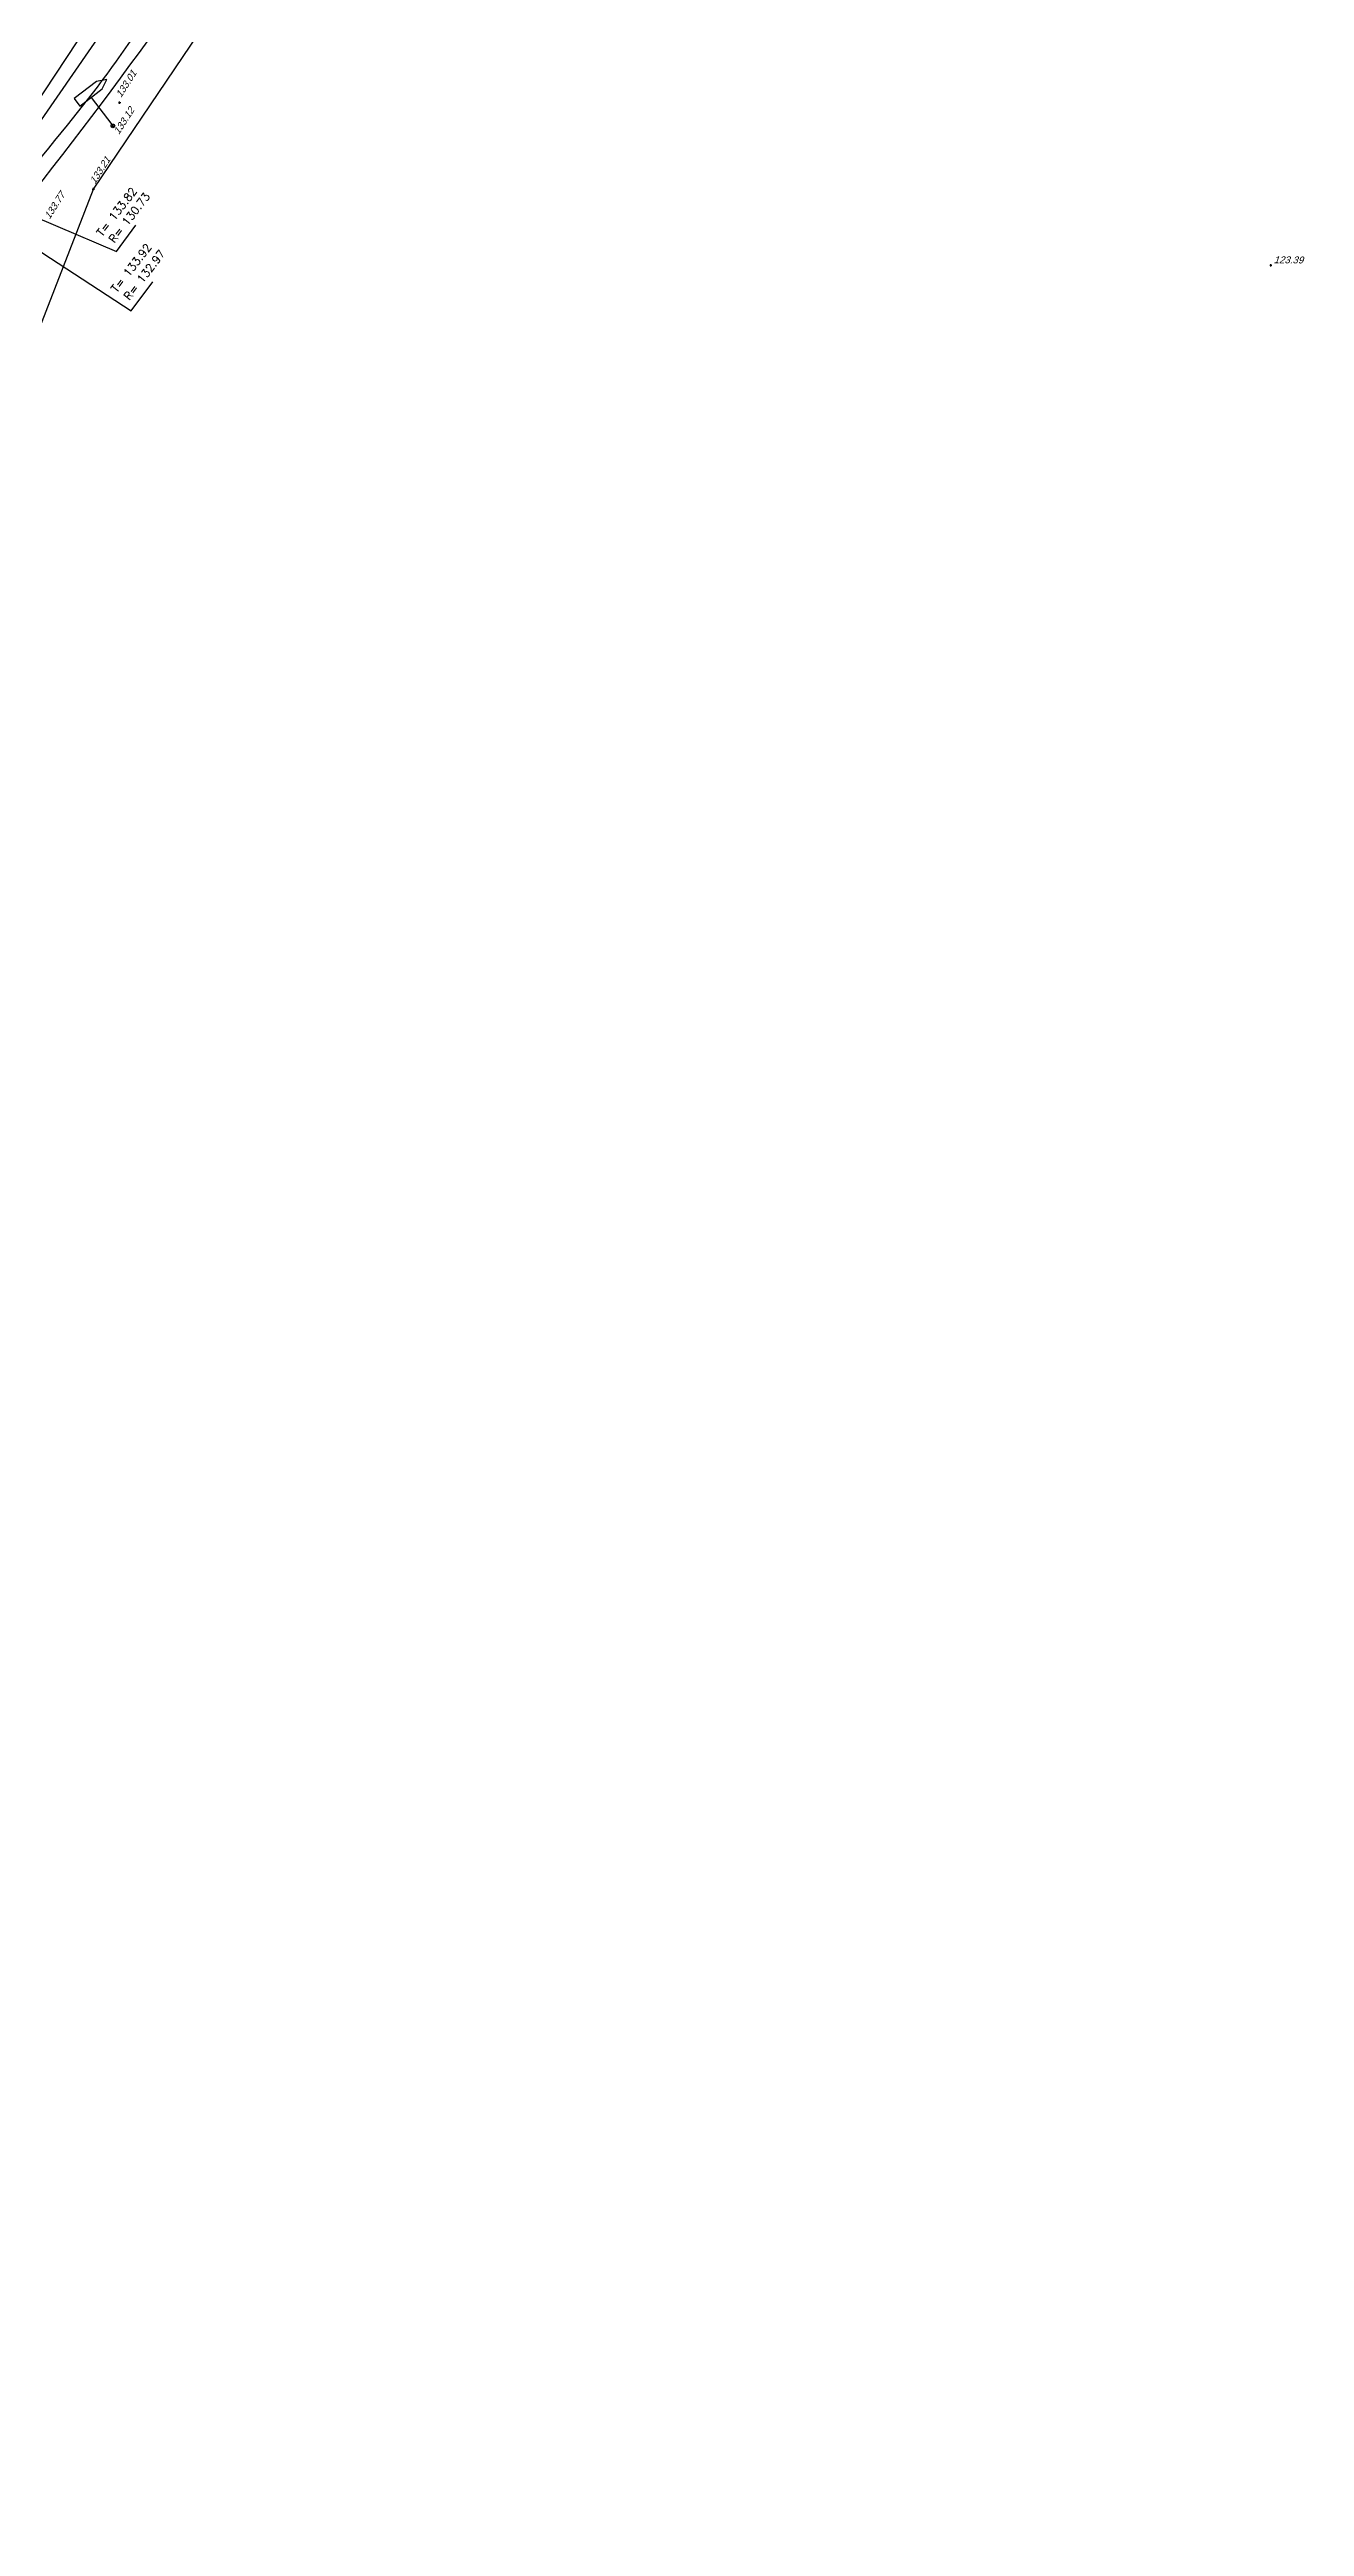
# Model space of a CAD drawing. Header units: metres. Extents: x 1633075 to 1634601, y 8175308 to 8177203.
# Drawn here: x 1633533.4 to 1633642.1, y 8175447.1 to 8175661.5 of the extents above; entities that cross this region are included whole.
import ezdxf

# ---------------------------------------------------------------- set-up
doc = ezdxf.new("R2010")
doc.units = ezdxf.units.M
doc.header["$LTSCALE"] = 2
doc.header["$PDMODE"] = 2
doc.header["$PDSIZE"] = 0.1
doc.linetypes.add('CACHE2', pattern=[4.7625, 3.175, -1.5875])
doc.linetypes.add('CONTINU', pattern=[0])
for name, color, linetype in [('C15785 - BORDURES', 7, 'CONTINU'), ('C15785 - CLOTURES', 3, 'Continuous'), ('C15785 - DBA', 252, 'Continuous'), ('C15785 - EP', 4, 'Continuous'), ('C15785 - EU', 6, 'Continuous'), ('C15785 - MOBILIER', 252, 'Continuous'), ('C15785 - POINT 2D', 7, 'Continuous'), ('C15785 - RECO-GÉN', 5, 'Continuous'), ('C15785 - Z', 7, 'Continuous')]:
    doc.layers.add(name, color=color, linetype=linetype)
doc.styles.add('SIMPLEX', font='simplex_.ttf', dxfattribs={"height": 0.6})
doc.styles.get("Standard").update_dxf_attribs({"font": 'arial.ttf'})

msp = doc.modelspace()

# ---------------------------------------------------------------- linework, layer by layer
at = {"layer": 'C15785 - BORDURES'}
for points in [[(1633479.52, 8175592.21, -0.027798), (1633503.68, 8175638.97, -0.034852), (1633516.47, 8175659.03, 0.028629), (1633534.94, 8175688.34, 0.028629)], [(1633479.84, 8175592.07, -0.027801), (1633503.98, 8175638.8, -0.034865), (1633516.75, 8175658.83, 0.028631), (1633535.25, 8175688.17, 0.028631)]]:
    msp.add_lwpolyline(points, format="xyb", dxfattribs=at)
for centre, radius, start, end in [((1633266.09, 8175837.81), 309.3, 324.4988, 330.9111), ((1633272.63, 8175855.81), 331.66, 321.2098, 328.8493)]:
    msp.add_arc(centre, radius, start, end, dxfattribs=at)
at = {"layer": 'C15785 - CLOTURES'}
msp.add_lwpolyline([(1633382.01, 8175447.08), (1633395.82, 8175461.69), (1633413.95, 8175480.65), (1633431.48, 8175499.15), (1633449.86, 8175518.27), (1633458.53, 8175527.53), (1633461.53, 8175528.5), (1633473.22, 8175532.82), (1633476.73, 8175534), (1633495.24, 8175551.02), (1633506.59, 8175570.72), (1633517.12, 8175597.79), (1633525.86, 8175620.16), (1633537.23, 8175649.39), (1633548.49, 8175666.04), (1633560.4, 8175683.84)], dxfattribs=at)
at = {"layer": 'C15785 - DBA'}
for centre, radius, start, end in [((1633269.71, 8175835.35), 312.91, 324.5945, 332.0944), ((1633268.69, 8175836.03), 314.83, 324.5787, 332.0938)]:
    msp.add_arc(centre, radius, start, end, dxfattribs=at)
at = {"layer": 'C15785 - EP', "linetype": 'CONTINU'}
msp.add_lwpolyline([(1633528.36, 8175649.12), (1633557.1, 8175690.64)], dxfattribs=at)
at = {"layer": 'C15785 - EP', "flags": 128}
for points in [[(1633528.63, 8175648.47), (1633539.22, 8175643.98), (1633540.91, 8175646.25)], [(1633530.68, 8175645.25), (1633540.5, 8175638.86), (1633542.37, 8175641.37)]]:
    msp.add_lwpolyline(points, dxfattribs=at)
at = {"layer": 'C15785 - EU', "linetype": 'CONTINU'}
msp.add_lwpolyline([(1633528.23, 8175650.67), (1633551.96, 8175686.58)], dxfattribs=at)
at = {"layer": 'C15785 - MOBILIER'}
for p, q in [((1633537.5, 8175658.69), (1633535.56, 8175657.21)), ((1633536.06, 8175656.56), (1633537.99, 8175658.05)), ((1633538.39, 8175658.86), (1633537.5, 8175658.69)), ((1633537.99, 8175658.05), (1633538.39, 8175658.86)), ((1633535.56, 8175657.21), (1633536.06, 8175656.56)), ((1633537.03, 8175657.3), (1633538.81, 8175654.98))]:
    msp.add_line(p, q, dxfattribs=at)
msp.add_circle((1633538.91, 8175654.85), 0.162, dxfattribs=at)
at = {"layer": 'C15785 - POINT 2D'}
for p in [(1633539.49, 8175656.87), (1633538.91, 8175654.85), (1633538.92, 8175654.84), (1633537.23, 8175649.39), (1633639.19, 8175642.79)]:
    msp.add_point(p, dxfattribs=at)
at = {"layer": 'C15785 - RECO-GÉN', "color": 3}
for centre, radius, start, end in [((1633436.89, 8175734.13), 126.09, 321.0743, 331.2477), ((1633314.73, 8175832.78), 283.1, 318.3057, 321.0743)]:
    msp.add_arc(centre, radius, start, end, dxfattribs=at)

# ---------------------------------------------------------------- texts
at = {"layer": 'C15785 - EP', "linetype": 'CACHE2', "style": 'SIMPLEX'}
for s, p in [('T= 133.82', (1633537.99, 8175645.22)), ('R= 130.73', (1633539.04, 8175644.66)), ('T= 133.92', (1633539.25, 8175640.37)), ('R= 132.97', (1633540.34, 8175639.7))]:
    msp.add_text(s, height=0.695, rotation=52.4232, dxfattribs=at).set_placement(p)
at = {"layer": 'C15785 - Z', "oblique": 18}
for s, rotation, p in [(' 133.01', 417.4826, (1633539.49, 8175657.05, 133.01)), (' 133.12', 417.4826, (1633539.3, 8175653.85, 133.12)), (' 133.21', 417.4826, (1633537.23, 8175649.57, 133.21)), (' 133.77', 417.4826, (1633533.3, 8175646.52, 133.77)), (' 123.39', 359.5, (1633639.2, 8175642.97, 123.39))]:
    msp.add_text(s, height=0.6, rotation=rotation, dxfattribs=at).set_placement(p)

doc.saveas('drawing.dxf')
